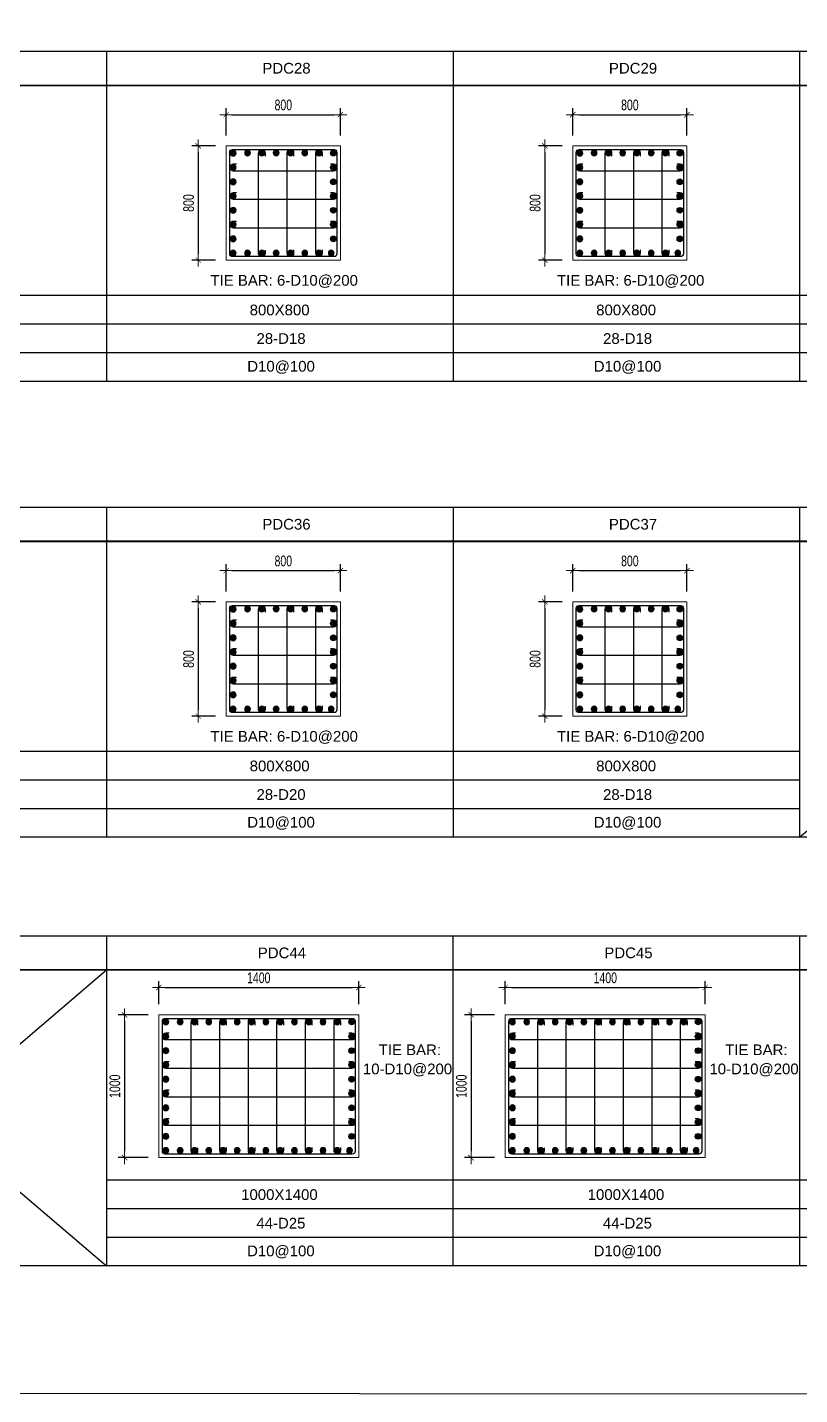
# Model space of a CAD drawing. Header units: millimetres. Extents: x 458085 to 481415, y 87765 to 165974.
# Drawn here: x 464297 to 469704, y 128444 to 138020 of the extents above; entities that cross this region are included whole.
import ezdxf
from ezdxf.enums import TextEntityAlignment as Align

# ---------------------------------------------------------------- set-up
doc = ezdxf.new("R2010")
doc.units = ezdxf.units.MM
doc.linetypes.add('CENTER2', pattern=[1.125, 0.75, -0.125, 0.125, -0.125])
doc.layers.get('Defpoints').update_dxf_attribs({"color": 151, "lineweight": 9})
for name, color, linetype in [('2', 2, 'Continuous'), ('A-ANNO-LEAD', 4, 'Continuous'), ('CEN', 1, 'CENTER2'), ('STL', 3, 'Continuous'), ('TIT1', 3, 'Continuous')]:
    doc.layers.add(name, color=color, linetype=linetype)
doc.layers.add('NDC_S_CONTINUOUS', color=3, linetype='Continuous', lineweight=20)
doc.layers.add('NDC_S_DIM', color=1, linetype='Continuous', lineweight=15)
doc.styles.add('NDC_ARIAL', font='arial.ttf', dxfattribs={"width": 0.85})
doc.styles.add('NDC_DIM', font='', dxfattribs={"width": 0.75})
doc.styles.get('NDC_DIM').set_extended_font_data('Dotum')
doc.dimstyles.new('NDC_dim_30', dxfattribs={"dimscale": 30, "dimtxt": 2.5, "dimasz": 1.5, "dimexe": 1.5, "dimexo": 2.5, "dimgap": 1, "dimtad": 1, "dimdec": 0, "dimzin": 0, "dimdsep": 46, "dimtxsty": 'NDC_DIM', "dimblk": 'DIMMARK', "dimcen": 0.09, "dimdle": 1.2, "dimclrd": 1, "dimclre": 1, "dimclrt": 3, "dimadec": 0, "dimazin": 0, "dimtfac": 1, "dimtdec": 0, "dimtix": 1, "dimtofl": 0, "dimtmove": 0, "dimatfit": 3, "dimfxl": 8, "dimfxlon": 1, "dimtolj": 1, "dimtzin": 0, "dimarcsym": 0})

# ---------------------------------------------------------------- blocks, each defined once
blk = doc.blocks.new('8')
at = {"layer": '2'}
blk.add_hatch(color=256, dxfattribs=at).paths.add_polyline_path([(20, 0, 0.386127), (1.9, 19.9), (-1.9, 19.9, 0.386127), (-20, 0, 1)])
blk.add_circle((0, 0), 20, dxfattribs=at)
blk = doc.blocks.new('5')
at = {"layer": 'CEN', "rotation": 180}
blk.add_blockref('8', (0, 0), dxfattribs=at)
blk = doc.blocks.new('DIMMARK')
at = {"layer": 'NDC_S_DIM', "color": 1}
blk.add_line((-1.5, 0), (1, 0), dxfattribs=at)
at = {"layer": 'NDC_S_DIM', "color": 2, "const_width": 0.1}
blk.add_lwpolyline([(-0.42, -0.42), (0.42, 0.42)], dxfattribs=at)
blk = doc.blocks.new('*D97')
at = {"layer": 'Defpoints', "color": 0, "ltscale": 40, "transparency": 16777216}
for p in [(466488.9, 137408.5), (465688.9, 137187.1), (466488.9, 137187.1)]:
    blk.add_point(p, dxfattribs=at)
at = {"layer": 'NDC_S_DIM', "color": 1, "lineweight": -2, "ltscale": 40, "transparency": 16777216}
for p, q in [((465688.9, 137262.1), (465688.9, 137453.5)), ((466488.9, 137262.1), (466488.9, 137453.5)), ((465733.9, 137408.5), (466443.9, 137408.5))]:
    blk.add_line(p, q, dxfattribs=at)
at = {"layer": 'NDC_S_DIM', "color": 1, "lineweight": -2, "ltscale": 40, "transparency": 16777216, "xscale": 45, "yscale": 45, "zscale": 45, "rotation": 180}
blk.add_blockref('DIMMARK', (465688.9, 137408.5), dxfattribs=at)
at = {"layer": 'NDC_S_DIM', "color": 1, "lineweight": -2, "ltscale": 40, "transparency": 16777216, "xscale": 45, "yscale": 45, "zscale": 45}
blk.add_blockref('DIMMARK', (466488.9, 137408.5), dxfattribs=at)
at = {"layer": 'NDC_S_DIM', "color": 3, "ltscale": 40, "transparency": 16777216, "insert": (466088.9, 137476.1), "char_height": 75, "attachment_point": 5, "style": 'NDC_DIM'}
blk.add_mtext('\\A1;800', dxfattribs=at)
blk = doc.blocks.new('*D98')
at = {"layer": 'Defpoints', "color": 0, "ltscale": 40, "transparency": 16777216}
for p in [(465688.9, 137189.7), (465493.6, 136389.7), (465688.9, 136389.7)]:
    blk.add_point(p, dxfattribs=at)
at = {"layer": 'NDC_S_DIM', "color": 1, "lineweight": -2, "ltscale": 40, "transparency": 16777216}
for p, q in [((465613.9, 137189.7), (465448.6, 137189.7)), ((465493.6, 137144.7), (465493.6, 136434.7)), ((465613.9, 136389.7), (465448.6, 136389.7))]:
    blk.add_line(p, q, dxfattribs=at)
at = {"layer": 'NDC_S_DIM', "color": 1, "lineweight": -2, "ltscale": 40, "transparency": 16777216, "xscale": 45, "yscale": 45, "zscale": 45}
for p, rotation in [((465493.6, 137189.7), 90), ((465493.6, 136389.7), 270)]:
    blk.add_blockref('DIMMARK', p, dxfattribs=dict(at, rotation=rotation))
at = {"layer": 'NDC_S_DIM', "color": 3, "ltscale": 40, "transparency": 16777216, "insert": (465426, 136789.7), "char_height": 75, "attachment_point": 5, "rotation": 90, "style": 'NDC_DIM'}
blk.add_mtext('\\A1;800', dxfattribs=at)
blk = doc.blocks.new('*D102')
at = {"layer": 'Defpoints', "color": 0, "ltscale": 40, "transparency": 16777216}
for p in [(468915, 137408.5), (468115, 137187.1), (468915, 137187.1)]:
    blk.add_point(p, dxfattribs=at)
at = {"layer": 'NDC_S_DIM', "color": 1, "lineweight": -2, "ltscale": 40, "transparency": 16777216}
for p, q in [((468115, 137262.1), (468115, 137453.5)), ((468915, 137262.1), (468915, 137453.5)), ((468160, 137408.5), (468870, 137408.5))]:
    blk.add_line(p, q, dxfattribs=at)
at = {"layer": 'NDC_S_DIM', "color": 1, "lineweight": -2, "ltscale": 40, "transparency": 16777216, "xscale": 45, "yscale": 45, "zscale": 45, "rotation": 180}
blk.add_blockref('DIMMARK', (468115, 137408.5), dxfattribs=at)
at = {"layer": 'NDC_S_DIM', "color": 1, "lineweight": -2, "ltscale": 40, "transparency": 16777216, "xscale": 45, "yscale": 45, "zscale": 45}
blk.add_blockref('DIMMARK', (468915, 137408.5), dxfattribs=at)
at = {"layer": 'NDC_S_DIM', "color": 3, "ltscale": 40, "transparency": 16777216, "insert": (468515, 137476.1), "char_height": 75, "attachment_point": 5, "style": 'NDC_DIM'}
blk.add_mtext('\\A1;800', dxfattribs=at)
blk = doc.blocks.new('*D99')
at = {"layer": 'Defpoints', "color": 0, "ltscale": 40, "transparency": 16777216}
for p in [(468115, 137189.7), (467919.6, 136389.7), (468115, 136389.7)]:
    blk.add_point(p, dxfattribs=at)
at = {"layer": 'NDC_S_DIM', "color": 1, "lineweight": -2, "ltscale": 40, "transparency": 16777216}
for p, q in [((468040, 137189.7), (467874.6, 137189.7)), ((467919.6, 137144.7), (467919.6, 136434.7)), ((468040, 136389.7), (467874.6, 136389.7))]:
    blk.add_line(p, q, dxfattribs=at)
at = {"layer": 'NDC_S_DIM', "color": 1, "lineweight": -2, "ltscale": 40, "transparency": 16777216, "xscale": 45, "yscale": 45, "zscale": 45}
for p, rotation in [((467919.6, 137189.7), 90), ((467919.6, 136389.7), 270)]:
    blk.add_blockref('DIMMARK', p, dxfattribs=dict(at, rotation=rotation))
at = {"layer": 'NDC_S_DIM', "color": 3, "ltscale": 40, "transparency": 16777216, "insert": (467852.1, 136789.7), "char_height": 75, "attachment_point": 5, "rotation": 90, "style": 'NDC_DIM'}
blk.add_mtext('\\A1;800', dxfattribs=at)
blk = doc.blocks.new('*D109')
at = {"layer": 'Defpoints', "color": 0, "ltscale": 40, "transparency": 16777216}
for p in [(466488.9, 134215), (465688.9, 133993.7), (466488.9, 133993.7)]:
    blk.add_point(p, dxfattribs=at)
at = {"layer": 'NDC_S_DIM', "color": 1, "lineweight": -2, "ltscale": 40, "transparency": 16777216}
for p, q in [((465688.9, 134068.7), (465688.9, 134260)), ((466488.9, 134068.7), (466488.9, 134260)), ((465733.9, 134215), (466443.9, 134215))]:
    blk.add_line(p, q, dxfattribs=at)
at = {"layer": 'NDC_S_DIM', "color": 1, "lineweight": -2, "ltscale": 40, "transparency": 16777216, "xscale": 45, "yscale": 45, "zscale": 45, "rotation": 180}
blk.add_blockref('DIMMARK', (465688.9, 134215), dxfattribs=at)
at = {"layer": 'NDC_S_DIM', "color": 1, "lineweight": -2, "ltscale": 40, "transparency": 16777216, "xscale": 45, "yscale": 45, "zscale": 45}
blk.add_blockref('DIMMARK', (466488.9, 134215), dxfattribs=at)
at = {"layer": 'NDC_S_DIM', "color": 3, "ltscale": 40, "transparency": 16777216, "insert": (466088.9, 134282.6), "char_height": 75, "attachment_point": 5, "style": 'NDC_DIM'}
blk.add_mtext('\\A1;800', dxfattribs=at)
blk = doc.blocks.new('*D110')
at = {"layer": 'Defpoints', "color": 0, "ltscale": 40, "transparency": 16777216}
for p in [(465688.9, 133996.2), (465493.6, 133196.2), (465688.9, 133196.2)]:
    blk.add_point(p, dxfattribs=at)
at = {"layer": 'NDC_S_DIM', "color": 1, "lineweight": -2, "ltscale": 40, "transparency": 16777216}
for p, q in [((465613.9, 133996.2), (465448.6, 133996.2)), ((465493.6, 133951.2), (465493.6, 133241.2)), ((465613.9, 133196.2), (465448.6, 133196.2))]:
    blk.add_line(p, q, dxfattribs=at)
at = {"layer": 'NDC_S_DIM', "color": 1, "lineweight": -2, "ltscale": 40, "transparency": 16777216, "xscale": 45, "yscale": 45, "zscale": 45}
for p, rotation in [((465493.6, 133996.2), 90), ((465493.6, 133196.2), 270)]:
    blk.add_blockref('DIMMARK', p, dxfattribs=dict(at, rotation=rotation))
at = {"layer": 'NDC_S_DIM', "color": 3, "ltscale": 40, "transparency": 16777216, "insert": (465426, 133596.2), "char_height": 75, "attachment_point": 5, "rotation": 90, "style": 'NDC_DIM'}
blk.add_mtext('\\A1;800', dxfattribs=at)
blk = doc.blocks.new('*D113')
at = {"layer": 'Defpoints', "color": 0, "ltscale": 40, "transparency": 16777216}
for p in [(468915, 134215), (468115, 133993.7), (468915, 133993.7)]:
    blk.add_point(p, dxfattribs=at)
at = {"layer": 'NDC_S_DIM', "color": 1, "lineweight": -2, "ltscale": 40, "transparency": 16777216}
for p, q in [((468115, 134068.7), (468115, 134260)), ((468915, 134068.7), (468915, 134260)), ((468160, 134215), (468870, 134215))]:
    blk.add_line(p, q, dxfattribs=at)
at = {"layer": 'NDC_S_DIM', "color": 1, "lineweight": -2, "ltscale": 40, "transparency": 16777216, "xscale": 45, "yscale": 45, "zscale": 45, "rotation": 180}
blk.add_blockref('DIMMARK', (468115, 134215), dxfattribs=at)
at = {"layer": 'NDC_S_DIM', "color": 1, "lineweight": -2, "ltscale": 40, "transparency": 16777216, "xscale": 45, "yscale": 45, "zscale": 45}
blk.add_blockref('DIMMARK', (468915, 134215), dxfattribs=at)
at = {"layer": 'NDC_S_DIM', "color": 3, "ltscale": 40, "transparency": 16777216, "insert": (468515, 134282.6), "char_height": 75, "attachment_point": 5, "style": 'NDC_DIM'}
blk.add_mtext('\\A1;800', dxfattribs=at)
blk = doc.blocks.new('*D114')
at = {"layer": 'Defpoints', "color": 0, "ltscale": 40, "transparency": 16777216}
for p in [(468115, 133996.2), (467919.6, 133196.2), (468115, 133196.2)]:
    blk.add_point(p, dxfattribs=at)
at = {"layer": 'NDC_S_DIM', "color": 1, "lineweight": -2, "ltscale": 40, "transparency": 16777216}
for p, q in [((468040, 133996.2), (467874.6, 133996.2)), ((467919.6, 133951.2), (467919.6, 133241.2)), ((468040, 133196.2), (467874.6, 133196.2))]:
    blk.add_line(p, q, dxfattribs=at)
at = {"layer": 'NDC_S_DIM', "color": 1, "lineweight": -2, "ltscale": 40, "transparency": 16777216, "xscale": 45, "yscale": 45, "zscale": 45}
for p, rotation in [((467919.6, 133996.2), 90), ((467919.6, 133196.2), 270)]:
    blk.add_blockref('DIMMARK', p, dxfattribs=dict(at, rotation=rotation))
at = {"layer": 'NDC_S_DIM', "color": 3, "ltscale": 40, "transparency": 16777216, "insert": (467852.1, 133596.2), "char_height": 75, "attachment_point": 5, "rotation": 90, "style": 'NDC_DIM'}
blk.add_mtext('\\A1;800', dxfattribs=at)
blk = doc.blocks.new('*D127')
at = {"layer": 'Defpoints', "color": 0, "ltscale": 40, "transparency": 16777216}
for p in [(466617, 131295.4), (465217, 131104.2), (466617, 131104.2)]:
    blk.add_point(p, dxfattribs=at)
at = {"layer": 'NDC_S_DIM', "color": 1, "lineweight": -2, "ltscale": 40, "transparency": 16777216}
for p, q in [((465217, 131179.2), (465217, 131340.4)), ((465262, 131295.4), (466572, 131295.4)), ((466617, 131179.2), (466617, 131340.4))]:
    blk.add_line(p, q, dxfattribs=at)
at = {"layer": 'NDC_S_DIM', "color": 1, "lineweight": -2, "ltscale": 40, "transparency": 16777216, "xscale": 45, "yscale": 45, "zscale": 45, "rotation": 180}
blk.add_blockref('DIMMARK', (465217, 131295.4), dxfattribs=at)
at = {"layer": 'NDC_S_DIM', "color": 1, "lineweight": -2, "ltscale": 40, "transparency": 16777216, "xscale": 45, "yscale": 45, "zscale": 45}
blk.add_blockref('DIMMARK', (466617, 131295.4), dxfattribs=at)
at = {"layer": 'NDC_S_DIM', "color": 3, "ltscale": 40, "transparency": 16777216, "insert": (465917, 131362.9), "char_height": 75, "attachment_point": 5, "style": 'NDC_DIM'}
blk.add_mtext('\\A1;1400', dxfattribs=at)
blk = doc.blocks.new('*D128')
at = {"layer": 'Defpoints', "color": 0, "ltscale": 40, "transparency": 16777216}
for p in [(465217, 131104.2), (464977.3, 130104.2), (465217, 130104.2)]:
    blk.add_point(p, dxfattribs=at)
at = {"layer": 'NDC_S_DIM', "color": 1, "lineweight": -2, "ltscale": 40, "transparency": 16777216}
for p, q in [((465142, 131104.2), (464932.3, 131104.2)), ((464977.3, 131059.2), (464977.3, 130149.2)), ((465142, 130104.2), (464932.3, 130104.2))]:
    blk.add_line(p, q, dxfattribs=at)
at = {"layer": 'NDC_S_DIM', "color": 1, "lineweight": -2, "ltscale": 40, "transparency": 16777216, "xscale": 45, "yscale": 45, "zscale": 45}
for p, rotation in [((464977.3, 131104.2), 90), ((464977.3, 130104.2), 270)]:
    blk.add_blockref('DIMMARK', p, dxfattribs=dict(at, rotation=rotation))
at = {"layer": 'NDC_S_DIM', "color": 3, "ltscale": 40, "transparency": 16777216, "insert": (464909.8, 130604.2), "char_height": 75, "attachment_point": 5, "rotation": 90, "style": 'NDC_DIM'}
blk.add_mtext('\\A1;1000', dxfattribs=at)
blk = doc.blocks.new('*D131')
at = {"layer": 'Defpoints', "color": 0, "ltscale": 40, "transparency": 16777216}
for p in [(469043, 131295.4), (467643, 131104.2), (469043, 131104.2)]:
    blk.add_point(p, dxfattribs=at)
at = {"layer": 'NDC_S_DIM', "color": 1, "lineweight": -2, "ltscale": 40, "transparency": 16777216}
for p, q in [((467643, 131179.2), (467643, 131340.4)), ((467688, 131295.4), (468998, 131295.4)), ((469043, 131179.2), (469043, 131340.4))]:
    blk.add_line(p, q, dxfattribs=at)
at = {"layer": 'NDC_S_DIM', "color": 1, "lineweight": -2, "ltscale": 40, "transparency": 16777216, "xscale": 45, "yscale": 45, "zscale": 45, "rotation": 180}
blk.add_blockref('DIMMARK', (467643, 131295.4), dxfattribs=at)
at = {"layer": 'NDC_S_DIM', "color": 1, "lineweight": -2, "ltscale": 40, "transparency": 16777216, "xscale": 45, "yscale": 45, "zscale": 45}
blk.add_blockref('DIMMARK', (469043, 131295.4), dxfattribs=at)
at = {"layer": 'NDC_S_DIM', "color": 3, "ltscale": 40, "transparency": 16777216, "insert": (468343, 131362.9), "char_height": 75, "attachment_point": 5, "style": 'NDC_DIM'}
blk.add_mtext('\\A1;1400', dxfattribs=at)
blk = doc.blocks.new('*D132')
at = {"layer": 'Defpoints', "color": 0, "ltscale": 40, "transparency": 16777216}
for p in [(467643, 131104.2), (467403.4, 130104.2), (467643, 130104.2)]:
    blk.add_point(p, dxfattribs=at)
at = {"layer": 'NDC_S_DIM', "color": 1, "lineweight": -2, "ltscale": 40, "transparency": 16777216}
for p, q in [((467568, 131104.2), (467358.4, 131104.2)), ((467403.4, 131059.2), (467403.4, 130149.2)), ((467568, 130104.2), (467358.4, 130104.2))]:
    blk.add_line(p, q, dxfattribs=at)
at = {"layer": 'NDC_S_DIM', "color": 1, "lineweight": -2, "ltscale": 40, "transparency": 16777216, "xscale": 45, "yscale": 45, "zscale": 45}
for p, rotation in [((467403.4, 131104.2), 90), ((467403.4, 130104.2), 270)]:
    blk.add_blockref('DIMMARK', p, dxfattribs=dict(at, rotation=rotation))
at = {"layer": 'NDC_S_DIM', "color": 3, "ltscale": 40, "transparency": 16777216, "insert": (467335.8, 130604.2), "char_height": 75, "attachment_point": 5, "rotation": 90, "style": 'NDC_DIM'}
blk.add_mtext('\\A1;1000', dxfattribs=at)

msp = doc.modelspace()

# ---------------------------------------------------------------- linework, layer by layer
at = {"layer": '2', "lineweight": -2, "ltscale": 1000}
for points in [[(466463.9, 137144.7), (466463.9, 136434.7, -0.414214), (466443.9, 136414.7), (465733.9, 136414.7, -0.414214), (465713.9, 136434.7), (465713.9, 137144.7, -0.414214), (465733.9, 137164.7), (466443.9, 137164.7, -0.414214)], [(468890, 137144.7), (468890, 136434.7, -0.414214), (468870, 136414.7), (468160, 136414.7, -0.414214), (468140, 136434.7), (468140, 137144.7, -0.414214), (468160, 137164.7), (468870, 137164.7, -0.414214)], [(466463.9, 133951.2), (466463.9, 133241.2, -0.414214), (466443.9, 133221.2), (465733.9, 133221.2, -0.414214), (465713.9, 133241.2), (465713.9, 133951.2, -0.414214), (465733.9, 133971.2), (466443.9, 133971.2, -0.414214)], [(468890, 133951.2), (468890, 133241.2, -0.414214), (468870, 133221.2), (468160, 133221.2, -0.414214), (468140, 133241.2), (468140, 133951.2, -0.414214), (468160, 133971.2), (468870, 133971.2, -0.414214)], [(466592, 131059.2), (466592, 130149.2, -0.414214), (466572, 130129.2), (465262, 130129.2, -0.414214), (465242, 130149.2), (465242, 131059.2, -0.414214), (465262, 131079.2), (466572, 131079.2, -0.414214)], [(469018, 131059.2), (469018, 130149.2, -0.414214), (468998, 130129.2), (467688, 130129.2, -0.414214), (467668, 130149.2), (467668, 131059.2, -0.414214), (467688, 131079.2), (468998, 131079.2, -0.414214)]]:
    msp.add_lwpolyline(points, format="xyb", close=True, dxfattribs=at)
at = {"layer": '2'}
for points in [[(465961.2, 136459.3), (465961.2, 136437.2, -1), (465916.2, 136437.2), (465916.2, 137139.2, -1), (465961.2, 137139.2), (465961.2, 137117.1)], [(466161.2, 136460.8), (466161.2, 136438.7, -1), (466116.2, 136438.7), (466116.2, 137140.7, -1), (466161.2, 137140.7), (466161.2, 137118.5)], [(466361.2, 136460.8), (466361.2, 136438.7, -1), (466316.2, 136438.7), (466316.2, 137140.7, -1), (466361.2, 137140.7), (466361.2, 137118.5)], [(468387.3, 136459.3), (468387.3, 136437.2, -1), (468342.3, 136437.2), (468342.3, 137139.2, -1), (468387.3, 137139.2), (468387.3, 137117.1)], [(468587.3, 136460.8), (468587.3, 136438.7, -1), (468542.3, 136438.7), (468542.3, 137140.7, -1), (468587.3, 137140.7), (468587.3, 137118.5)], [(468787.3, 136460.8), (468787.3, 136438.7, -1), (468742.3, 136438.7), (468742.3, 137140.7, -1), (468787.3, 137140.7), (468787.3, 137118.5)], [(465760.8, 137061.2), (465738.7, 137061.2, 1), (465738.7, 137016.2), (466440.7, 137016.2, 1), (466440.7, 137061.2), (466418.6, 137061.2)], [(468186.9, 137061.2), (468164.8, 137061.2, 1), (468164.8, 137016.2), (468866.8, 137016.2, 1), (468866.8, 137061.2), (468844.7, 137061.2)], [(465760.8, 136861.2), (465738.7, 136861.2, 1), (465738.7, 136816.2), (466440.7, 136816.2, 1), (466440.7, 136861.2), (466418.6, 136861.2)], [(468186.9, 136861.2), (468164.8, 136861.2, 1), (468164.8, 136816.2), (468866.8, 136816.2, 1), (468866.8, 136861.2), (468844.7, 136861.2)], [(465760.8, 136661.2), (465738.7, 136661.2, 1), (465738.7, 136616.2), (466440.7, 136616.2, 1), (466440.7, 136661.2), (466418.6, 136661.2)], [(468186.9, 136661.2), (468164.8, 136661.2, 1), (468164.8, 136616.2), (468866.8, 136616.2, 1), (468866.8, 136661.2), (468844.7, 136661.2)], [(465961.2, 133265.8), (465961.2, 133243.7, -1), (465916.2, 133243.7), (465916.2, 133945.7, -1), (465961.2, 133945.7), (465961.2, 133923.6)], [(466161.2, 133267.3), (466161.2, 133245.2, -1), (466116.2, 133245.2), (466116.2, 133947.2, -1), (466161.2, 133947.2), (466161.2, 133925.1)], [(466361.2, 133267.3), (466361.2, 133245.2, -1), (466316.2, 133245.2), (466316.2, 133947.2, -1), (466361.2, 133947.2), (466361.2, 133925.1)], [(468387.3, 133265.8), (468387.3, 133243.7, -1), (468342.3, 133243.7), (468342.3, 133945.7, -1), (468387.3, 133945.7), (468387.3, 133923.6)], [(468587.3, 133267.3), (468587.3, 133245.2, -1), (468542.3, 133245.2), (468542.3, 133947.2, -1), (468587.3, 133947.2), (468587.3, 133925.1)], [(468787.3, 133267.3), (468787.3, 133245.2, -1), (468742.3, 133245.2), (468742.3, 133947.2, -1), (468787.3, 133947.2), (468787.3, 133925.1)], [(465760.8, 133867.8), (465738.7, 133867.8, 1), (465738.7, 133822.7), (466440.7, 133822.7, 1), (466440.7, 133867.8), (466418.6, 133867.8)], [(468186.9, 133867.8), (468164.8, 133867.8, 1), (468164.8, 133822.7), (468866.8, 133822.7, 1), (468866.8, 133867.8), (468844.7, 133867.8)], [(465760.8, 133667.8), (465738.7, 133667.8, 1), (465738.7, 133622.7), (466440.7, 133622.7, 1), (466440.7, 133667.8), (466418.6, 133667.8)], [(468186.9, 133667.8), (468164.8, 133667.8, 1), (468164.8, 133622.7), (468866.8, 133622.7, 1), (468866.8, 133667.8), (468844.7, 133667.8)], [(465760.8, 133467.8), (465738.7, 133467.8, 1), (465738.7, 133422.7), (466440.7, 133422.7, 1), (466440.7, 133467.8), (466418.6, 133467.8)], [(468186.9, 133467.8), (468164.8, 133467.8, 1), (468164.8, 133422.7), (468866.8, 133422.7, 1), (468866.8, 133467.8), (468844.7, 133467.8)], [(465489.2, 130173.8), (465489.2, 130151.7, -1), (465444.2, 130151.7), (465444.2, 131053.7, -1), (465489.2, 131053.7), (465489.2, 131031.5)], [(465689.2, 130175.3), (465689.2, 130153.2, -1), (465644.2, 130153.2), (465644.2, 131055.2, -1), (465689.2, 131055.2), (465689.2, 131033)], [(465889.2, 130175.3), (465889.2, 130153.2, -1), (465844.2, 130153.2), (465844.2, 131055.2, -1), (465889.2, 131055.2), (465889.2, 131033)], [(466089.2, 130175.3), (466089.2, 130153.2, -1), (466044.2, 130153.2), (466044.2, 131055.2, -1), (466089.2, 131055.2), (466089.2, 131033)], [(466289.2, 130175.3), (466289.2, 130153.2, -1), (466244.2, 130153.2), (466244.2, 131055.2, -1), (466289.2, 131055.2), (466289.2, 131033)], [(466489.2, 130175.3), (466489.2, 130153.2, -1), (466444.2, 130153.2), (466444.2, 131055.2, -1), (466489.2, 131055.2), (466489.2, 131033)], [(467915.3, 130173.8), (467915.3, 130151.7, -1), (467870.3, 130151.7), (467870.3, 131053.7, -1), (467915.3, 131053.7), (467915.3, 131031.5)], [(468115.3, 130175.3), (468115.3, 130153.2, -1), (468070.3, 130153.2), (468070.3, 131055.2, -1), (468115.3, 131055.2), (468115.3, 131033)], [(468315.3, 130175.3), (468315.3, 130153.2, -1), (468270.3, 130153.2), (468270.3, 131055.2, -1), (468315.3, 131055.2), (468315.3, 131033)], [(468515.3, 130175.3), (468515.3, 130153.2, -1), (468470.3, 130153.2), (468470.3, 131055.2, -1), (468515.3, 131055.2), (468515.3, 131033)], [(468715.3, 130175.3), (468715.3, 130153.2, -1), (468670.3, 130153.2), (468670.3, 131055.2, -1), (468715.3, 131055.2), (468715.3, 131033)], [(468915.3, 130175.3), (468915.3, 130153.2, -1), (468870.3, 130153.2), (468870.3, 131055.2, -1), (468915.3, 131055.2), (468915.3, 131033)], [(465288.9, 130975.7), (465266.7, 130975.7, 1), (465266.7, 130930.7), (466568.8, 130930.7, 1), (466568.8, 130975.7), (466546.6, 130975.7)], [(467715, 130975.7), (467692.8, 130975.7, 1), (467692.8, 130930.7), (468994.9, 130930.7, 1), (468994.9, 130975.7), (468972.7, 130975.7)], [(465288.9, 130775.7), (465266.7, 130775.7, 1), (465266.7, 130730.7), (466568.8, 130730.7, 1), (466568.8, 130775.7), (466546.6, 130775.7)], [(467715, 130775.7), (467692.8, 130775.7, 1), (467692.8, 130730.7), (468994.9, 130730.7, 1), (468994.9, 130775.7), (468972.7, 130775.7)], [(465288.9, 130575.7), (465266.7, 130575.7, 1), (465266.7, 130530.7), (466568.8, 130530.7, 1), (466568.8, 130575.7), (466546.6, 130575.7)], [(467715, 130575.7), (467692.8, 130575.7, 1), (467692.8, 130530.7), (468994.9, 130530.7, 1), (468994.9, 130575.7), (468972.7, 130575.7)], [(465288.9, 130375.7), (465266.7, 130375.7, 1), (465266.7, 130330.7), (466568.8, 130330.7, 1), (466568.8, 130375.7), (466546.6, 130375.7)], [(467715, 130375.7), (467692.8, 130375.7, 1), (467692.8, 130330.7), (468994.9, 130330.7, 1), (468994.9, 130375.7), (468972.7, 130375.7)]]:
    msp.add_lwpolyline(points, format="xyb", dxfattribs=at)
at = {"layer": 'A-ANNO-LEAD'}
msp.add_lwpolyline([(458087.5, 128457.3), (479422.5, 128444.1), (479422.5, 145064.1), (458087.5, 145077.3)], close=True, dxfattribs=at)
at = {"layer": 'NDC_S_CONTINUOUS', "ltscale": 70}
for points in [[(466488.9, 137189.7), (466488.9, 136389.7), (465688.9, 136389.7), (465688.9, 137189.7), (466488.9, 137189.7)], [(468915, 137189.7), (468915, 136389.7), (468115, 136389.7), (468115, 137189.7), (468915, 137189.7)], [(466488.9, 133996.2), (466488.9, 133196.2), (465688.9, 133196.2), (465688.9, 133996.2), (466488.9, 133996.2)], [(468915, 133996.2), (468915, 133196.2), (468115, 133196.2), (468115, 133996.2), (468915, 133996.2)], [(466617, 131104.2), (466617, 130104.2), (465217, 130104.2), (465217, 131104.2), (466617, 131104.2)], [(469043, 131104.2), (469043, 130104.2), (467643, 130104.2), (467643, 131104.2), (469043, 131104.2)]]:
    msp.add_lwpolyline(points, dxfattribs=at)
at = {"layer": 'TIT1', "color": 2}
for p, q in [((458715.4, 137853.7), (479422.5, 137853.7)), ((458715.4, 134660.2), (479422.5, 134660.2)), ((458714.2, 131658.3), (479422.5, 131658.3))]:
    msp.add_line(p, q, dxfattribs=at)
at = {"layer": 'TIT1'}
for p, q in [((464851.5, 137853.7), (464851.5, 135540.9)), ((467277.6, 137853.7), (467277.6, 135540.9)), ((469703.7, 137853.7), (469703.7, 135540.9)), ((458715.4, 137613.7), (479422.5, 137613.7)), ((479420.8, 137613.7), (458715.4, 137613.7)), ((479422, 135540.9), (458715.4, 135540.9)), ((464851.5, 134660.2), (464851.5, 132347.4)), ((467277.6, 134660.2), (467277.6, 132347.4)), ((469703.7, 134660.2), (469703.7, 132347.4)), ((479420.8, 134421.6), (458715.4, 134421.6)), ((458715.4, 134420.2), (479422.5, 134420.2)), ((479420.9, 132347.4), (458715.4, 132347.4)), ((464850.3, 131658.3), (464850.3, 129345.4)), ((467276.4, 131658.3), (467276.4, 129345.4)), ((469702.5, 131658.3), (469702.5, 129345.4)), ((458714.2, 131418.3), (479422.5, 131418.3)), ((479420.8, 131418.3), (458714.2, 131418.3)), ((479419.7, 129345.4), (458714.2, 129345.4))]:
    msp.add_line(p, q, dxfattribs=at)
at = {"layer": 'TIT1', "color": 8}
for p, q in [((479422.5, 136140.9), (458715.4, 136140.9)), ((479422.5, 135940.9), (458715.4, 135940.9)), ((479422.5, 135740.9), (458715.4, 135740.9)), ((479422.5, 135540.9), (459144.6, 135540.9)), ((469703.7, 132347.4), (472129.8, 134420.2)), ((469703.7, 132947.4), (458715.4, 132947.4)), ((469703.7, 132747.4), (458715.4, 132747.4)), ((469703.7, 132547.4), (458715.4, 132547.4)), ((469703.7, 132347.4), (459144.6, 132347.4)), ((462424.2, 131418.3), (464850.3, 129345.4)), ((462424.2, 129345.4), (464850.3, 131418.3)), ((479421.3, 129945.4), (464850.3, 129945.4)), ((479421.3, 129745.4), (464850.3, 129745.4)), ((479421.3, 129545.4), (464850.3, 129545.4)), ((479421.3, 129345.4), (464850.3, 129345.4))]:
    msp.add_line(p, q, dxfattribs=at)

# ---------------------------------------------------------------- block references
at = {"layer": 'STL', "xscale": -1}
for p in [(465738.7, 137139.7), (468164.8, 137139.7), (465738.7, 137038.7), (468164.8, 137038.7), (465738.7, 136938.7), (468164.8, 136938.7), (465738.7, 136838.7), (468164.8, 136838.7), (465738.7, 136738.7), (468164.8, 136738.7), (465738.7, 136638.7), (468164.8, 136638.7), (465738.7, 136538.7), (468164.8, 136538.7), (465738.7, 136438.7), (468164.8, 136438.7), (465738.7, 133946.2), (468164.8, 133946.2), (465738.7, 133845.2), (468164.8, 133845.2), (465738.7, 133745.2), (468164.8, 133745.2), (465738.7, 133645.2), (468164.8, 133645.2), (465738.7, 133545.2), (468164.8, 133545.2), (465738.7, 133445.2), (468164.8, 133445.2), (465738.7, 133345.2), (468164.8, 133345.2), (465738.7, 133245.2), (468164.8, 133245.2), (465266.7, 131054.2), (467692.8, 131054.2), (465266.7, 130953.2), (467692.8, 130953.2), (465266.7, 130853.2), (467692.8, 130853.2), (465266.7, 130753.2), (467692.8, 130753.2), (465266.7, 130653.2), (467692.8, 130653.2), (465266.7, 130553.2), (467692.8, 130553.2), (465266.7, 130453.2), (467692.8, 130453.2), (465266.7, 130353.2), (467692.8, 130353.2), (465266.7, 130253.2), (467692.8, 130253.2), (465266.7, 130153.2), (467692.8, 130153.2)]:
    msp.add_blockref('5', p, dxfattribs=at)
at = {"layer": 'STL', "xscale": -1, "rotation": 270}
for p in [(465838.7, 137140.7), (465938.7, 137140.7), (466038.7, 137140.7), (466138.7, 137140.7), (466238.7, 137140.7), (466338.7, 137140.7), (468264.8, 137140.7), (468364.8, 137140.7), (468464.8, 137140.7), (468564.8, 137140.7), (468664.8, 137140.7), (468764.8, 137140.7), (465738.7, 136438.7), (465838.7, 136438.7), (465938.7, 136438.7), (466038.7, 136438.7), (466138.7, 136438.7), (466238.7, 136438.7), (466338.7, 136438.7), (466424.6, 136438.7), (468164.8, 136438.7), (468264.8, 136438.7), (468364.8, 136438.7), (468464.8, 136438.7), (468564.8, 136438.7), (468664.8, 136438.7), (468764.8, 136438.7), (468850.7, 136438.7), (465838.7, 133947.2), (465938.7, 133947.2), (466038.7, 133947.2), (466138.7, 133947.2), (466238.7, 133947.2), (466338.7, 133947.2), (468264.8, 133947.2), (468364.8, 133947.2), (468464.8, 133947.2), (468564.8, 133947.2), (468664.8, 133947.2), (468764.8, 133947.2), (465738.7, 133245.2), (465838.7, 133245.2), (465938.7, 133245.2), (466038.7, 133245.2), (466138.7, 133245.2), (466238.7, 133245.2), (466338.7, 133245.2), (466424.6, 133245.2), (468164.8, 133245.2), (468264.8, 133245.2), (468364.8, 133245.2), (468464.8, 133245.2), (468564.8, 133245.2), (468664.8, 133245.2), (468764.8, 133245.2), (468850.7, 133245.2), (465366.7, 131055.2), (465466.7, 131055.2), (465566.7, 131055.2), (465666.7, 131055.2), (465766.7, 131055.2), (465866.7, 131055.2), (465966.7, 131055.2), (466066.7, 131055.2), (466166.7, 131055.2), (466266.7, 131055.2), (466366.7, 131055.2), (466466.7, 131055.2), (467792.8, 131055.2), (467892.8, 131055.2), (467992.8, 131055.2), (468092.8, 131055.2), (468192.8, 131055.2), (468292.8, 131055.2), (468392.8, 131055.2), (468492.8, 131055.2), (468592.8, 131055.2), (468692.8, 131055.2), (468792.8, 131055.2), (468892.8, 131055.2), (465266.7, 130153.2), (465366.7, 130153.2), (465466.7, 130153.2), (465566.7, 130153.2), (465666.7, 130153.2), (465766.7, 130153.2), (465866.7, 130153.2), (465966.7, 130153.2), (466066.7, 130153.2), (466166.7, 130153.2), (466266.7, 130153.2), (466366.7, 130153.2), (466466.7, 130153.2), (466552.6, 130153.2), (467692.8, 130153.2), (467792.8, 130153.2), (467892.8, 130153.2), (467992.8, 130153.2), (468092.8, 130153.2), (468192.8, 130153.2), (468292.8, 130153.2), (468392.8, 130153.2), (468492.8, 130153.2), (468592.8, 130153.2), (468692.8, 130153.2), (468792.8, 130153.2), (468892.8, 130153.2), (468978.7, 130153.2)]:
    msp.add_blockref('5', p, dxfattribs=at)
at = {"layer": 'STL'}
for p in [(466439.1, 137139.7), (468865.2, 137139.7), (466439.1, 137038.7), (468865.2, 137038.7), (466439.1, 136938.7), (468865.2, 136938.7), (466439.1, 136838.7), (468865.2, 136838.7), (466439.1, 136738.7), (468865.2, 136738.7), (466439.1, 136638.7), (468865.2, 136638.7), (466439.1, 136538.7), (468865.2, 136538.7), (466439.1, 133946.2), (468865.2, 133946.2), (466439.1, 133845.2), (468865.2, 133845.2), (466439.1, 133745.2), (468865.2, 133745.2), (466439.1, 133645.2), (468865.2, 133645.2), (466439.1, 133545.2), (468865.2, 133545.2), (466439.1, 133445.2), (468865.2, 133445.2), (466439.1, 133345.2), (468865.2, 133345.2), (466567.2, 131054.2), (468993.3, 131054.2), (466567.2, 130953.2), (468993.3, 130953.2), (466567.2, 130853.2), (468993.3, 130853.2), (466567.2, 130753.2), (468993.3, 130753.2), (466567.2, 130653.2), (468993.3, 130653.2), (466567.2, 130553.2), (468993.3, 130553.2), (466567.2, 130453.2), (468993.3, 130453.2), (466567.2, 130353.2), (468993.3, 130353.2), (466567.2, 130253.2), (468993.3, 130253.2)]:
    msp.add_blockref('5', p, dxfattribs=at)

# ---------------------------------------------------------------- texts
at = {"layer": 'TIT1', "color": 2, "style": 'NDC_ARIAL'}
for s, p in [('PDC28', (466111.1, 137733.7)), ('PDC29', (468537.2, 137733.7)), ('PDC36', (466111.1, 134540.2)), ('PDC37', (468537.2, 134540.2)), ('PDC44', (466079.2, 131538.3)), ('PDC45', (468505.3, 131538.3))]:
    msp.add_text(s, height=75, dxfattribs=at).set_placement(p, align=Align.MIDDLE)
at = {"layer": 'TIT1', "style": 'NDC_ARIAL'}
for s, p in [('TIE BAR: 6-D10@200', (466094.9, 136242.6)), ('TIE BAR: 6-D10@200', (468520.9, 136242.6)), ('800X800', (466063, 136040.7)), ('800X800', (468489.1, 136040.7)), ('28-D18', (466073.1, 135840.7)), ('28-D18', (468499.2, 135840.7)), ('D10@100', (466073.1, 135640.7)), ('D10@100', (468499.2, 135640.7)), ('TIE BAR: 6-D10@200', (466094.9, 133049.1)), ('TIE BAR: 6-D10@200', (468520.9, 133049.1)), ('800X800', (466063, 132847.2)), ('800X800', (468489.1, 132847.2)), ('28-D20', (466073.1, 132647.2)), ('28-D18', (468499.2, 132647.2)), ('D10@100', (466073.1, 132447.2)), ('D10@100', (468499.2, 132447.2)), ('TIE BAR: ', (466989.3, 130859.5)), ('TIE BAR: ', (469415.4, 130859.5)), ('10-D10@200', (466958.5, 130719.8)), ('10-D10@200', (469384.6, 130719.8)), ('1000X1400', (466061.8, 129845.2)), ('1000X1400', (468487.9, 129845.2)), ('44-D25', (466071.9, 129645.2)), ('44-D25', (468498, 129645.2)), ('D10@100', (466071.9, 129445.2)), ('D10@100', (468498, 129445.2))]:
    msp.add_text(s, height=75, dxfattribs=at).set_placement(p, align=Align.MIDDLE)

# ---------------------------------------------------------------- dimensions: what is measured, and where the dimension line sits
at = {"layer": 'NDC_S_DIM', "ltscale": 40}
for base, p1, p2, picture, middle in [((466488.9, 137408.5), (465688.9, 137187.1), (466488.9, 137187.1), '*D97', (466088.9, 137476.1)), ((468915, 137408.5), (468115, 137187.1), (468915, 137187.1), '*D102', (468515, 137476.1)), ((466488.9, 134215), (465688.9, 133993.7), (466488.9, 133993.7), '*D109', (466088.9, 134282.6)), ((468915, 134215), (468115, 133993.7), (468915, 133993.7), '*D113', (468515, 134282.6)), ((466617, 131295.4), (465217, 131104.2), (466617, 131104.2), '*D127', (465917, 131362.9)), ((469043, 131295.4), (467643, 131104.2), (469043, 131104.2), '*D131', (468343, 131362.9))]:
    dim = msp.add_linear_dim(base=base, p1=p1, p2=p2, dimstyle='NDC_dim_30', dxfattribs=at)
    dim.commit()
    dim.dimension.update_dxf_attribs({"geometry": picture, "text_midpoint": middle})
for base, p1, p2, picture, middle in [((465493.6, 136389.7), (465688.9, 137189.7), (465688.9, 136389.7), '*D98', (465426, 136789.7)), ((467919.6, 136389.7), (468115, 137189.7), (468115, 136389.7), '*D99', (467852.1, 136789.7)), ((465493.6, 133196.2), (465688.9, 133996.2), (465688.9, 133196.2), '*D110', (465426, 133596.2)), ((467919.6, 133196.2), (468115, 133996.2), (468115, 133196.2), '*D114', (467852.1, 133596.2)), ((464977.3, 130104.2), (465217, 131104.2), (465217, 130104.2), '*D128', (464909.8, 130604.2)), ((467403.4, 130104.2), (467643, 131104.2), (467643, 130104.2), '*D132', (467335.8, 130604.2))]:
    dim = msp.add_linear_dim(base=base, p1=p1, p2=p2, angle=90, dimstyle='NDC_dim_30', dxfattribs=at)
    dim.commit()
    dim.dimension.update_dxf_attribs({"geometry": picture, "text_midpoint": middle})

doc.saveas('drawing.dxf')
